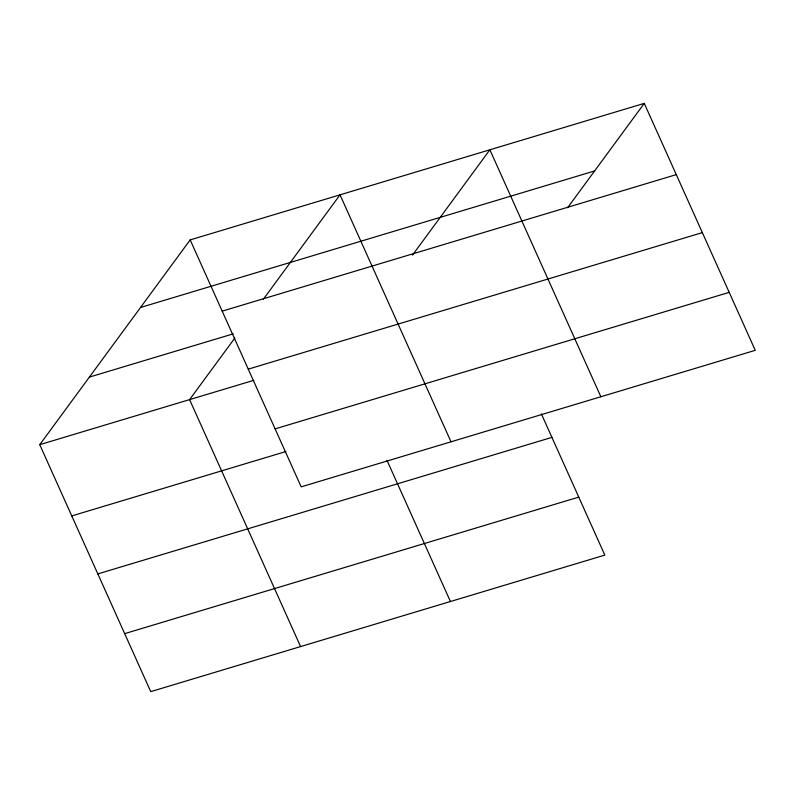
<?xml version="1.0" encoding="UTF-8"?>
<svg xmlns="http://www.w3.org/2000/svg" width="795" height="795" viewBox="0 0 795 795"><rect width="100%" height="100%" fill="white"/><g stroke="black" fill="none" stroke-linecap="round" stroke-linejoin="round"><path stroke-width="1.19" d="M541.395 413.966L604.826 555.099L150.742 691.63L39.75 444.673L190.174 239.901L644.258 103.37L755.25 350.327L301.166 486.858L190.174 239.901M234.863 338.004L189.598 399.617L300.59 646.573M263.354 299.218L340.022 194.845L451.013 441.801M412.466 255.155L489.869 149.788L600.861 396.755M567.59 207.743L644.258 103.37M140.536 307.476L594.62 170.945M222.193 311.153L676.287 174.622M89.388 377.098L233.293 333.83M248.259 369.138L702.343 232.607M39.75 444.673L253.824 380.308M275.1 428.883L729.194 292.351M71.779 515.925L285.842 451.56M97.835 573.91L551.919 437.379M124.676 633.645L578.77 497.114M387.006 460.385L450.437 601.517"/></g></svg>
